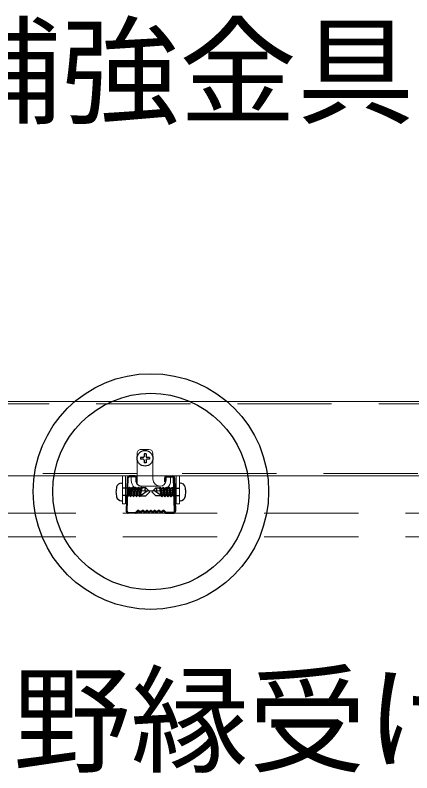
# Model space of a CAD drawing. Units: millimetres on the paper, with parts at other scales. Extents: x -195 to 195, y -140 to 138.
# Drawn here: x -76 to -70.94, y -104.29 to -94.64 of the extents above; entities that cross this region are included whole.
import ezdxf
from ezdxf.enums import TextEntityAlignment as Align

# ---------------------------------------------------------------- set-up
doc = ezdxf.new("R2010")
doc.units = ezdxf.units.MM
doc.linetypes.add('DASHED1', pattern=[1.8, 1.2, -0.6])
doc.linetypes.add('DASHED2', pattern=[3, 2, -1])
for name, color, linetype, lineweight in [('7-2_野縁受け', 3, 'Continuous', 18), ('7-3_野縁', 2, 'Continuous', 25), ('7-6_文字', 3, 'Continuous', 18), ('7-A_クリップ', 7, 'Continuous', 18), ('7-B_補強金具・金具・その他', 3, 'Continuous', 18), ('7-C_ビス・アンカーボルト・強調図形', 2, 'Continuous', 25), ('7-D_パネル', 4, 'Continuous', 9)]:
    doc.layers.add(name, color=color, linetype=linetype, lineweight=lineweight)
doc.styles.add('ＭＳ ゴシック', font='')
doc.styles.get('ＭＳ ゴシック').set_extended_font_data('MS Gothic')

msp = doc.modelspace()

# ---------------------------------------------------------------- linework, layer by layer
at = {"layer": '7-2_野縁受け'}
for p, q in [((-64.404, -99.559), (-84.462, -99.559)), ((-81.494, -99.559), (-64.404, -99.559)), ((-83.343, -100.509), (-74.443, -100.509)), ((-74.243, -100.509), (-65.468, -100.509))]:
    msp.add_line(p, q, dxfattribs=at)
at = {"layer": '7-2_野縁受け', "linetype": 'DASHED1'}
for p, q in [((-64.765, -99.589), (-84.462, -99.589)), ((-74.443, -100.479), (-83.343, -100.479)), ((-65.468, -100.479), (-74.243, -100.479)), ((-74.443, -100.509), (-74.243, -100.509))]:
    msp.add_line(p, q, dxfattribs=at)
at = {"layer": '7-3_野縁'}
for p, q in [((-74.569, -100.534), (-74.581, -100.96)), ((-74.569, -100.959), (-74.556, -100.534)), ((-74.469, -100.509), (-74.544, -100.509)), ((-74.469, -100.522), (-74.544, -100.522)), ((-74.456, -100.584), (-74.456, -100.534)), ((-74.456, -100.584), (-74.444, -100.584)), ((-74.444, -100.584), (-74.444, -100.534)), ((-74.092, -100.584), (-74.092, -100.534)), ((-74.08, -100.584), (-74.092, -100.584)), ((-74.08, -100.584), (-74.08, -100.534)), ((-74.067, -100.509), (-73.992, -100.509)), ((-74.067, -100.522), (-73.992, -100.522)), ((-73.969, -100.959), (-73.98, -100.534)), ((-73.967, -100.534), (-73.956, -100.958)), ((-74.44, -100.95), (-74.458, -100.968)), ((-74.458, -100.968), (-74.44, -100.95)), ((-74.431, -100.959), (-74.449, -100.977)), ((-74.431, -100.959), (-74.449, -100.977)), ((-74.106, -100.959), (-74.088, -100.977)), ((-74.097, -100.95), (-74.079, -100.968)), ((-74.556, -100.972), (-74.466, -100.972)), ((-74.556, -100.972), (-74.466, -100.972)), ((-74.466, -100.984), (-74.556, -100.984)), ((-74.466, -100.984), (-74.556, -100.984)), ((-73.981, -100.972), (-74.071, -100.972)), ((-74.071, -100.984), (-73.981, -100.984))]:
    msp.add_line(p, q, dxfattribs=at)
for centre, radius, start, end in [((-74.544, -100.534), 0.025, 90.00299, 180.00299), ((-74.544, -100.534), 0.0125, 90.00299, 180.00299), ((-74.469, -100.534), 0.025, 0.00299, 90.00299), ((-74.469, -100.534), 0.0125, 0.00299, 90.00299), ((-74.067, -100.534), 0.025, 89.99696, 179.99699), ((-74.067, -100.534), 0.0125, 89.99696, 179.99699), ((-73.992, -100.534), 0.025, 359.99699, 89.99699), ((-73.992, -100.534), 0.0125, 359.99699, 89.99699), ((-74.556, -100.959), 0.025, 177.476, 270), ((-74.556, -100.959), 0.025, 177.476, 270), ((-74.556, -100.959), 0.0125, 177.476, 270), ((-74.556, -100.959), 0.0125, 177.476, 270), ((-74.466, -100.959), 0.0125, 270, 314.99998), ((-74.466, -100.959), 0.0125, 269.99998, 314.99998), ((-74.431, -100.959), 0.0125, 46.39717, 135), ((-74.4, -100.926), 0.0453, 226.39716, 313.6028), ((-74.4, -100.926), 0.0328, 226.39716, 313.6028), ((-74.369, -100.959), 0.0125, 36.86987, 133.6028), ((-74.344, -100.94), 0.0313, 216.86989, 323.1301), ((-74.344, -100.94), 0.0188, 216.86989, 323.1301), ((-74.318, -100.959), 0.0125, 36.86987, 143.1301), ((-74.294, -100.94), 0.0313, 216.86989, 323.1301), ((-74.294, -100.94), 0.0188, 216.86989, 323.1301), ((-74.269, -100.959), 0.0125, 36.86987, 143.1301), ((-74.244, -100.94), 0.0313, 216.86989, 323.1301), ((-74.244, -100.94), 0.0188, 216.86989, 323.1301), ((-74.219, -100.959), 0.0125, 36.86987, 143.1301), ((-74.194, -100.94), 0.0313, 216.86989, 323.1301), ((-74.194, -100.94), 0.0188, 216.86989, 323.1301), ((-74.169, -100.959), 0.0125, 46.39717, 143.1301), ((-74.137, -100.926), 0.0453, 226.39716, 313.6028), ((-74.137, -100.926), 0.0328, 226.39716, 313.6028), ((-74.106, -100.959), 0.0125, 44.99998, 133.60281), ((-74.071, -100.959), 0.0125, 225, 270), ((-73.981, -100.959), 0.025, 269.99995, 2.524), ((-73.981, -100.959), 0.025, 270, 2.524), ((-73.981, -100.959), 0.0125, 269.99995, 2.524), ((-73.981, -100.959), 0.0125, 270, 2.524), ((-74.466, -100.959), 0.025, 270, 314.99998), ((-74.466, -100.959), 0.025, 270, 315), ((-74.071, -100.959), 0.025, 225, 270)]:
    msp.add_arc(centre, radius, start, end, dxfattribs=at)
at = {"layer": '7-A_クリップ'}
for p, q in [((-74.293, -100.172), (-74.393, -100.172)), ((-74.443, -100.612), (-74.443, -100.222)), ((-74.243, -100.547), (-74.243, -100.222)), ((-74.518, -100.522), (-74.46, -100.522)), ((-74.518, -100.522), (-74.518, -100.564)), ((-74.46, -100.522), (-74.46, -100.564)), ((-74.075, -100.522), (-74.075, -100.564)), ((-74.15, -100.639), (-74.15, -100.639)), ((-74.15, -100.697), (-74.385, -100.697))]:
    msp.add_line(p, q, dxfattribs=at)
at = {"layer": '7-A_クリップ', "linetype": 'DASHED1'}
for p in [(-74.388, -100.639), (-74.15, -100.639)]:
    msp.add_line(p, (-74.386, -100.639), dxfattribs=at)
at = {"layer": '7-A_クリップ'}
msp.add_lwpolyline([(-74.075, -100.522), (-74.018, -100.522), (-74.018, -100.564)], dxfattribs=at)
for centre, radius, start, end in [((-74.393, -100.222), 0.05, 90.00245, 180.00245), ((-74.293, -100.222), 0.05, 0.00245, 90.00245), ((-74.385, -100.564), 0.1325, 180.00104, 270.00245), ((-74.385, -100.564), 0.075, 180.00104, 219.95758), ((-74.15, -100.547), 0.0925, 180.00245, 270.00245), ((-74.15, -100.564), 0.1325, 270.00245, 0.00104), ((-74.15, -100.564), 0.075, 270.00245, 0.00104)]:
    msp.add_arc(centre, radius, start, end, dxfattribs=at)
at = {"layer": '7-A_クリップ', "linetype": 'DASHED1'}
msp.add_arc((-74.385, -100.564), 0.075, 219.95758, 268.25275, dxfattribs=at)
at = {"layer": '7-B_補強金具・金具・その他'}
for p, q in [((-74.63, -100.509), (-74.63, -100.862)), ((-74.59, -100.509), (-74.59, -100.862)), ((-73.945, -100.509), (-73.945, -100.862)), ((-73.905, -100.509), (-73.905, -100.862)), ((-74.59, -100.862), (-74.63, -100.862)), ((-73.905, -100.862), (-73.945, -100.862))]:
    msp.add_line(p, q, dxfattribs=at)
at = {"layer": '7-C_ビス・アンカーボルト・強調図形'}
for p, q in [((-74.4, -100.272), (-74.4, -100.297)), ((-74.368, -100.272), (-74.4, -100.272)), ((-74.355, -100.227), (-74.355, -100.259)), ((-74.33, -100.227), (-74.355, -100.227)), ((-74.33, -100.227), (-74.33, -100.259)), ((-74.285, -100.272), (-74.318, -100.272)), ((-74.285, -100.272), (-74.285, -100.297)), ((-74.368, -100.297), (-74.4, -100.297)), ((-74.355, -100.309), (-74.355, -100.342)), ((-74.33, -100.342), (-74.355, -100.342)), ((-74.33, -100.309), (-74.33, -100.342)), ((-74.285, -100.297), (-74.318, -100.297)), ((-74.643, -100.6), (-74.63, -100.6)), ((-74.557, -100.666), (-74.577, -100.666)), ((-74.556, -100.736), (-74.539, -100.65)), ((-74.552, -100.665), (-74.539, -100.65)), ((-74.551, -100.759), (-74.533, -100.665)), ((-74.533, -100.665), (-74.539, -100.65)), ((-74.514, -100.665), (-74.533, -100.665)), ((-74.533, -100.759), (-74.514, -100.665)), ((-74.526, -100.775), (-74.501, -100.65)), ((-74.514, -100.665), (-74.501, -100.65)), ((-74.513, -100.759), (-74.495, -100.665)), ((-74.495, -100.665), (-74.501, -100.65)), ((-74.476, -100.665), (-74.495, -100.665)), ((-74.495, -100.759), (-74.476, -100.665)), ((-74.488, -100.775), (-74.463, -100.65)), ((-74.476, -100.665), (-74.463, -100.65)), ((-74.476, -100.759), (-74.457, -100.665)), ((-74.457, -100.665), (-74.463, -100.65)), ((-74.438, -100.665), (-74.457, -100.665)), ((-74.457, -100.759), (-74.438, -100.665)), ((-74.45, -100.775), (-74.425, -100.65)), ((-74.438, -100.665), (-74.425, -100.65)), ((-74.438, -100.759), (-74.419, -100.665)), ((-74.419, -100.665), (-74.425, -100.65)), ((-74.4, -100.665), (-74.419, -100.665)), ((-74.419, -100.759), (-74.4, -100.665)), ((-74.413, -100.775), (-74.388, -100.65)), ((-74.4, -100.665), (-74.388, -100.65)), ((-74.4, -100.759), (-74.381, -100.665)), ((-74.381, -100.665), (-74.388, -100.65)), ((-74.331, -100.662), (-74.382, -100.662)), ((-74.281, -100.712), (-74.331, -100.662)), ((-74.255, -100.712), (-74.205, -100.662)), ((-74.205, -100.662), (-74.154, -100.662)), ((-74.155, -100.665), (-74.148, -100.65)), ((-74.136, -100.759), (-74.155, -100.665)), ((-74.136, -100.665), (-74.148, -100.65)), ((-74.123, -100.775), (-74.148, -100.65)), ((-74.136, -100.665), (-74.117, -100.665)), ((-74.117, -100.759), (-74.136, -100.665)), ((-74.117, -100.665), (-74.111, -100.65)), ((-74.098, -100.759), (-74.117, -100.665)), ((-74.098, -100.665), (-74.111, -100.65)), ((-74.086, -100.775), (-74.111, -100.65)), ((-74.098, -100.665), (-74.079, -100.665)), ((-74.079, -100.759), (-74.098, -100.665)), ((-74.079, -100.665), (-74.073, -100.65)), ((-74.06, -100.759), (-74.079, -100.665)), ((-74.06, -100.665), (-74.073, -100.65)), ((-74.048, -100.775), (-74.073, -100.65)), ((-74.06, -100.665), (-74.041, -100.665)), ((-74.041, -100.759), (-74.06, -100.665)), ((-74.041, -100.665), (-74.035, -100.65)), ((-74.023, -100.759), (-74.041, -100.665)), ((-74.022, -100.665), (-74.035, -100.65)), ((-74.01, -100.775), (-74.035, -100.65)), ((-74.022, -100.665), (-74.003, -100.665)), ((-74.003, -100.759), (-74.022, -100.665)), ((-74.003, -100.665), (-73.997, -100.65)), ((-73.985, -100.759), (-74.003, -100.665)), ((-73.984, -100.665), (-73.997, -100.65)), ((-73.98, -100.736), (-73.997, -100.65)), ((-73.979, -100.666), (-73.959, -100.666)), ((-73.893, -100.6), (-73.906, -100.6)), ((-74.557, -100.759), (-74.577, -100.759)), ((-74.571, -100.759), (-74.557, -100.689)), ((-74.564, -100.775), (-74.571, -100.759)), ((-74.564, -100.775), (-74.557, -100.737)), ((-74.564, -100.775), (-74.557, -100.766)), ((-74.556, -100.765), (-74.551, -100.759)), ((-74.533, -100.759), (-74.556, -100.759)), ((-74.526, -100.775), (-74.533, -100.759)), ((-74.526, -100.775), (-74.513, -100.759)), ((-74.495, -100.759), (-74.513, -100.759)), ((-74.488, -100.775), (-74.495, -100.759)), ((-74.488, -100.775), (-74.476, -100.759)), ((-74.457, -100.759), (-74.476, -100.759)), ((-74.45, -100.775), (-74.457, -100.759)), ((-74.45, -100.775), (-74.438, -100.759)), ((-74.419, -100.759), (-74.438, -100.759)), ((-74.413, -100.775), (-74.419, -100.759)), ((-74.413, -100.775), (-74.4, -100.759)), ((-74.402, -100.762), (-74.331, -100.762)), ((-74.4, -100.759), (-74.302, -100.691)), ((-74.331, -100.762), (-74.281, -100.712)), ((-74.205, -100.762), (-74.255, -100.712)), ((-74.136, -100.759), (-74.234, -100.691)), ((-74.134, -100.762), (-74.205, -100.762)), ((-74.123, -100.775), (-74.136, -100.759)), ((-74.123, -100.775), (-74.117, -100.759)), ((-74.117, -100.759), (-74.098, -100.759)), ((-74.086, -100.775), (-74.098, -100.759)), ((-74.086, -100.775), (-74.079, -100.759)), ((-74.079, -100.759), (-74.06, -100.759)), ((-74.048, -100.775), (-74.06, -100.759)), ((-74.048, -100.775), (-74.041, -100.759)), ((-74.041, -100.759), (-74.023, -100.759)), ((-74.01, -100.775), (-74.023, -100.759)), ((-74.01, -100.775), (-74.003, -100.759)), ((-74.003, -100.759), (-73.98, -100.759)), ((-73.98, -100.765), (-73.985, -100.759)), ((-73.965, -100.759), (-73.979, -100.689)), ((-73.972, -100.775), (-73.979, -100.737)), ((-73.979, -100.759), (-73.959, -100.759)), ((-73.972, -100.775), (-73.979, -100.766)), ((-73.972, -100.775), (-73.965, -100.759)), ((-74.643, -100.825), (-74.63, -100.825)), ((-73.893, -100.825), (-73.906, -100.825))]:
    msp.add_line(p, q, dxfattribs=at)
at = {"layer": '7-C_ビス・アンカーボルト・強調図形', "linetype": 'DASHED2'}
for p, q in [((-74.63, -100.665), (-74.631, -100.665)), ((-74.577, -100.666), (-74.631, -100.666)), ((-73.959, -100.666), (-73.905, -100.666)), ((-73.906, -100.665), (-73.905, -100.665)), ((-74.577, -100.759), (-74.631, -100.759)), ((-74.63, -100.759), (-74.63, -100.759)), ((-73.959, -100.759), (-73.905, -100.759)), ((-73.906, -100.759), (-73.906, -100.759))]:
    msp.add_line(p, q, dxfattribs=at)
at = {"layer": '7-C_ビス・アンカーボルト・強調図形'}
for points in [[(-74.557, -100.689), (-74.552, -100.665), (-74.557, -100.665)], [(-73.98, -100.689), (-73.984, -100.665), (-73.98, -100.665)]]:
    msp.add_lwpolyline(points, dxfattribs=at)
for centre, radius in [((-74.268, -100.707), 1.5), ((-74.268, -100.707), 1.25), ((-74.343, -100.284), 0.1)]:
    msp.add_circle(centre, radius, dxfattribs=at)
for centre, radius, start, end in [((-74.368, -100.259), 0.0125, 270, 0), ((-74.318, -100.259), 0.0125, 180, 270.00002), ((-74.368, -100.309), 0.0125, 0, 90), ((-74.318, -100.309), 0.0125, 90, 180), ((-74.447, -100.712), 0.2656, 166.10396, 180.00002), ((-74.643, -100.664), 0.0641, 90, 166.10396), ((-74.302, -100.691), 0.0415, 135, 214.55244), ((-74.234, -100.691), 0.0415, 325.44756, 45), ((-73.893, -100.664), 0.0641, 13.89604, 90), ((-74.089, -100.712), 0.2656, 359.99998, 13.89604), ((-74.447, -100.712), 0.2656, 180, 193.89606), ((-74.643, -100.76), 0.0641, 193.89606, 270), ((-73.893, -100.76), 0.0641, 270, 346.10394), ((-74.089, -100.712), 0.2656, 346.10394, 0)]:
    msp.add_arc(centre, radius, start, end, dxfattribs=at)
at = {"layer": '7-D_パネル', "linetype": 'DASHED1'}
for p, q in [((-114.225, -100.984), (-55.735, -100.984)), ((-114.225, -101.284), (-55.735, -101.284))]:
    msp.add_line(p, q, dxfattribs=at)

# ---------------------------------------------------------------- texts
at = {"layer": '7-6_文字', "color": 7, "style": 'ＭＳ ゴシック'}
for s, p in [('野縁受け補強金具', (-82.911, -96.24)), ('野縁受け', (-76.026, -104.496))]:
    msp.add_text(s, height=1.1, dxfattribs=at).set_placement(p, align=Align.BOTTOM_LEFT)

doc.saveas('drawing.dxf')
